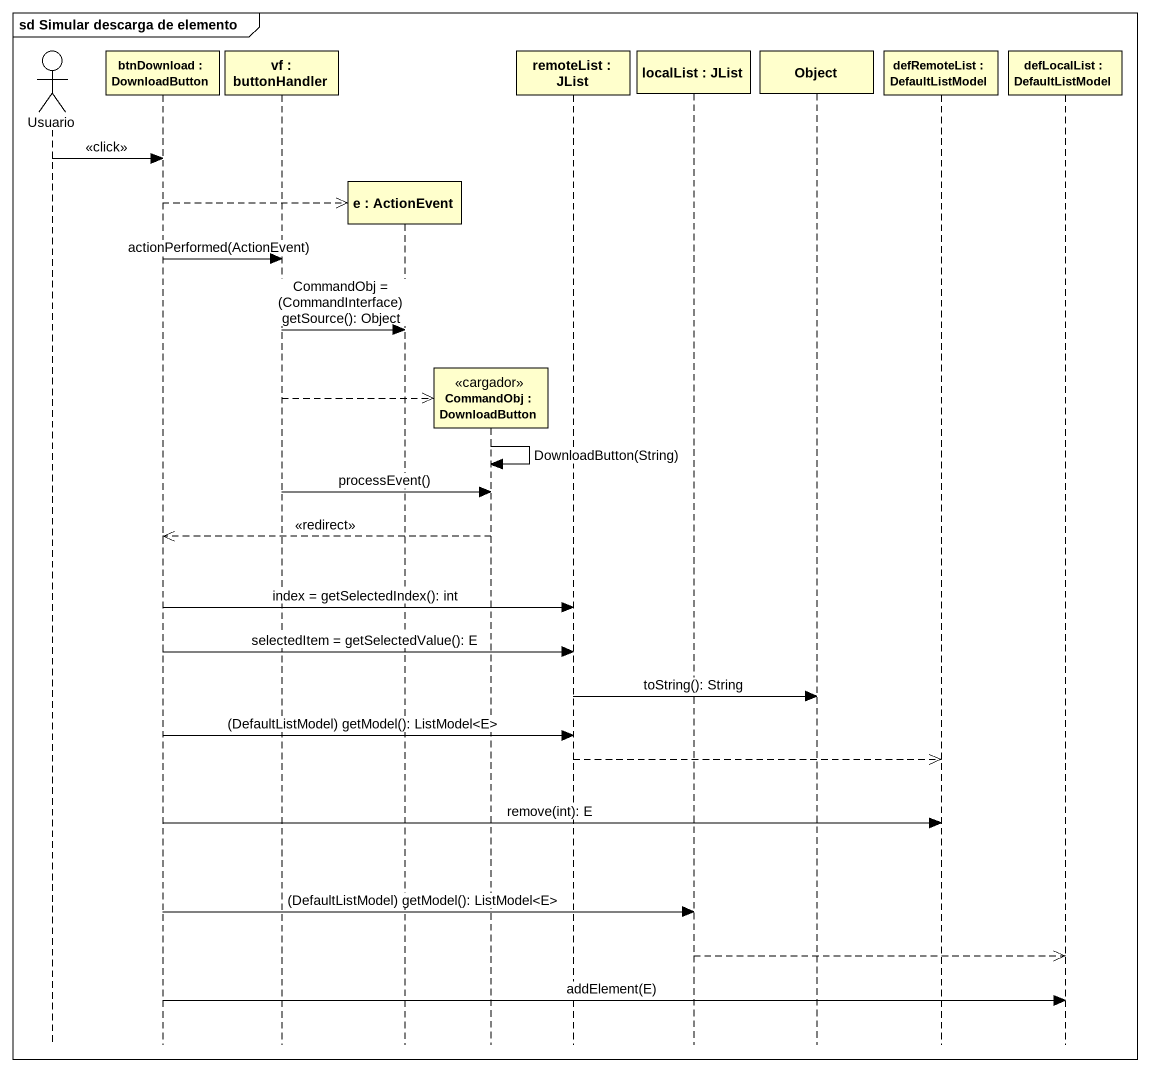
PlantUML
@startuml
mainframe sd Simular descarga de elemento
hide footbox
actor Usuario
participant "btnDownload : DownloadButton" as btnDownload
participant "vf : buttonHandler" as vf
participant "e : ActionEvent" as e
participant "CommandObj : DownloadButton" as CommandObj <<cargador>>
participant "remoteList : JList" as remoteList
participant "localList : JList" as localList
participant "Object" as Object_
participant "defRemoteList : DefaultListModel" as defRemoteList
participant "defLocalList : DefaultListModel" as defLocalList

Usuario -> btnDownload : <<click>>
btnDownload -->> e **
btnDownload -> vf : actionPerformed(ActionEvent)
vf -> e : CommandObj = (CommandInterface) getSource(): Object
vf -->> CommandObj **
CommandObj -> CommandObj : DownloadButton(String)
vf -> CommandObj : processEvent()
CommandObj -->> btnDownload : <<redirect>>
btnDownload -> remoteList : index = getSelectedIndex(): int
btnDownload -> remoteList : selectedItem = getSelectedValue(): E
remoteList -> Object_ : toString(): String
btnDownload -> remoteList : (DefaultListModel) getModel(): ListModel<E>
remoteList -->> defRemoteList
btnDownload -> defRemoteList : remove(int): E
btnDownload -> localList : (DefaultListModel) getModel(): ListModel<E>
localList -->> defLocalList
btnDownload -> defLocalList : addElement(E)
@enduml
